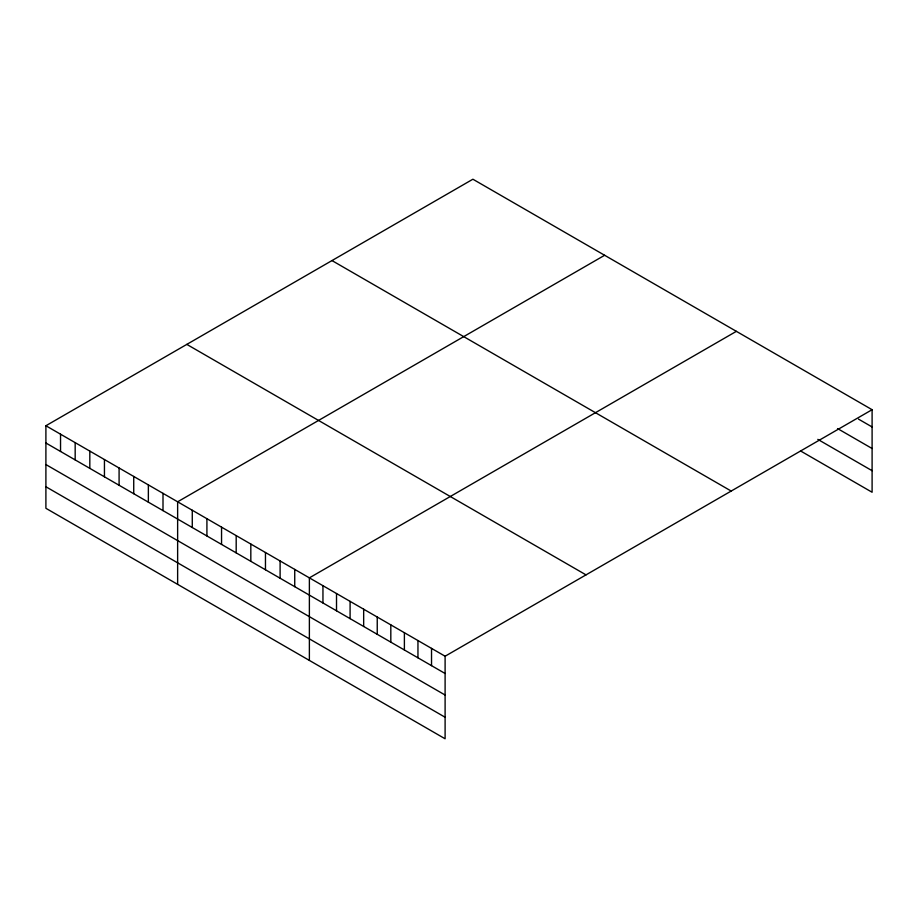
<?xml version="1.0" encoding="UTF-8"?>
<svg xmlns="http://www.w3.org/2000/svg" width="918" height="918" viewBox="0 0 918 918"><rect width="100%" height="100%" fill="white"/><g stroke="black" fill="none" stroke-linecap="round" stroke-linejoin="round"><path stroke-width="1.38" d="M872.1 409.703L445.104 656.221L445.104 738.783L45.9 508.297L45.9 425.745L472.896 179.217L872.1 409.703L872.1 492.255L800.53 450.933M604.629 255.273L177.633 501.802L177.633 584.364M736.374 331.341L309.377 577.858L309.377 660.421M858.525 419.124L872.1 426.962M837.549 428.568L872.1 448.512M817.812 439.366L872.1 470.704M331.983 260.574L731.187 491.05M186.813 344.388L586.017 574.875M45.9 425.745L445.104 656.221M45.9 443.004L445.104 673.491M45.9 464.554L445.104 695.029M45.9 486.758L445.104 717.233M431.529 648.383L431.529 665.653M417.954 640.546L417.954 657.816M404.39 632.709L404.39 649.978M390.816 624.871L390.816 642.141M377.241 617.045L377.241 634.304M363.666 609.208L363.666 626.466M350.091 601.37L350.091 618.629M336.516 593.533L336.516 610.791M322.952 585.695L322.952 602.965M294.735 569.412L294.735 586.671M280.105 560.955L280.105 578.225M265.463 552.51L265.463 569.768M250.821 544.053L250.821 561.323M236.19 535.607L236.19 552.865M221.548 527.15L221.548 544.42M206.917 518.704L206.917 535.963M192.275 510.247L192.275 527.517M163.002 493.356L163.002 510.615M148.36 484.899L148.36 502.169M133.73 476.453L133.73 493.712M119.088 467.996L119.088 485.266M104.445 459.551L104.445 476.809M89.815 451.094L89.815 468.364M75.173 442.648L75.173 459.907M60.542 434.191L60.542 451.461"/></g></svg>
